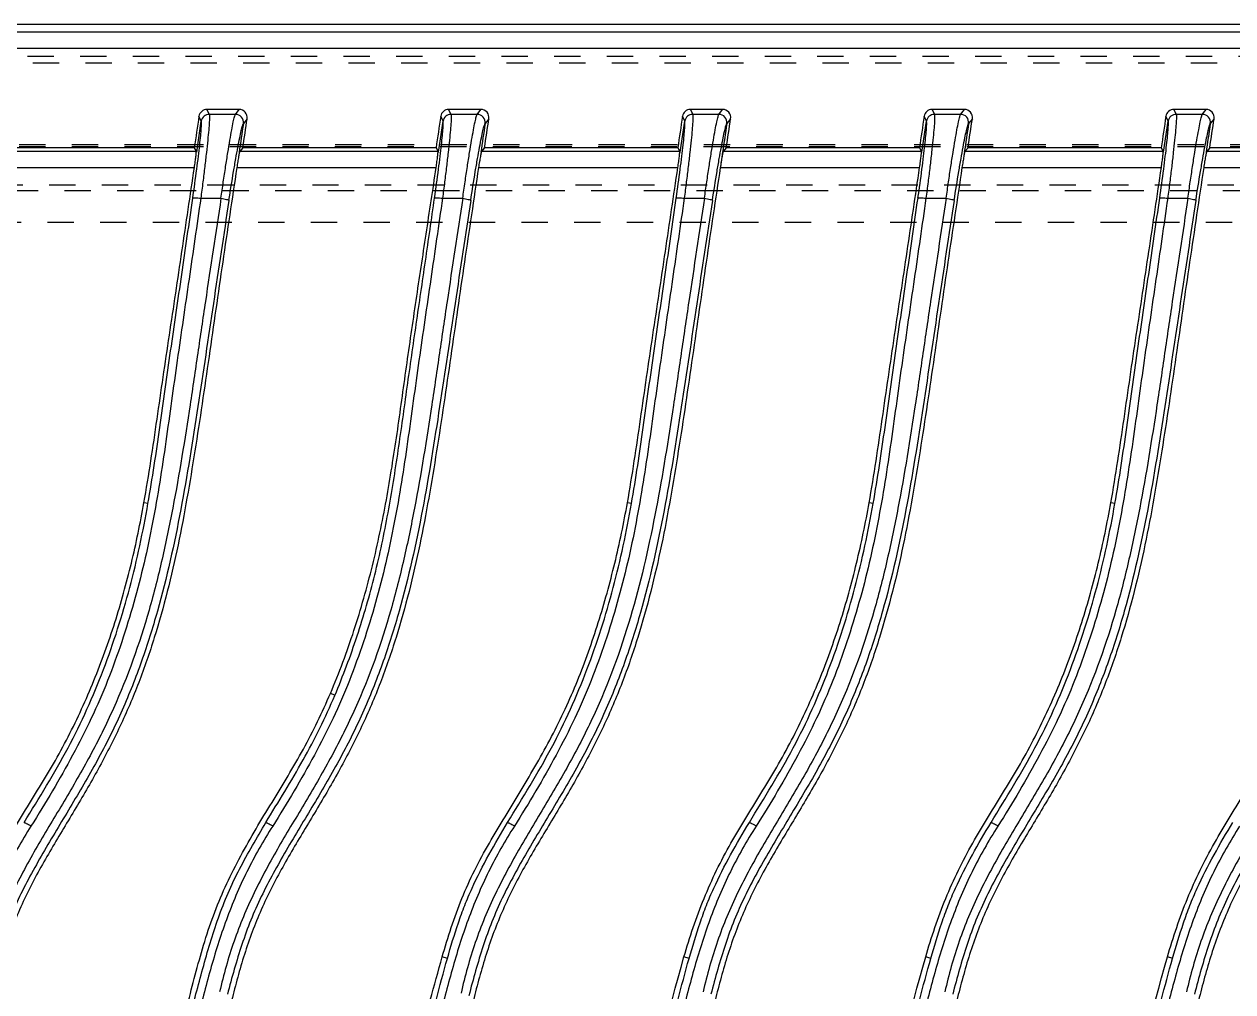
# Model space of a CAD drawing. Header units: millimetres. Extents: x 547 to 3706, y -10485 to 2068.
# Drawn here: x 1309.1 to 1384.1, y 1641.3 to 1701.3 of the extents above; entities that cross this region are included whole.
import ezdxf

# ---------------------------------------------------------------- set-up
doc = ezdxf.new("R2010")
doc.units = ezdxf.units.MM
doc.header["$LTSCALE"] = 16.335
doc.linetypes.add('HIDDEN', pattern=[0.2, 0.1, -0.1])
doc.layers.get('0').update_dxf_attribs({"linetype": 'CONTINUOUS'})
doc.layers.add('DEFAULT_2', color=8, linetype='HIDDEN')

msp = doc.modelspace()

# ---------------------------------------------------------------- linework, layer by layer
at = {"color": 7, "linetype": 'Continuous'}
for p, q in [((1221.848, 1701.337), (1444.607, 1701.337)), ((1418.4, 1700.846), (1242.45, 1700.846)), ((1242.425, 1699.848), (1418.425, 1699.848)), ((1320.478, 1696.042), (1320.623, 1695.739)), ((1322.481, 1696.042), (1320.478, 1696.042)), ((1322.245, 1695.739), (1322.481, 1696.042)), ((1335.478, 1696.042), (1335.623, 1695.739)), ((1337.481, 1696.042), (1335.478, 1696.042)), ((1337.245, 1695.739), (1337.481, 1696.042)), ((1350.478, 1696.042), (1350.623, 1695.739)), ((1352.481, 1696.042), (1350.478, 1696.042)), ((1352.245, 1695.739), (1352.481, 1696.042)), ((1365.478, 1696.042), (1365.623, 1695.739)), ((1367.481, 1696.042), (1365.478, 1696.042)), ((1367.245, 1695.739), (1367.481, 1696.042)), ((1380.478, 1696.042), (1380.623, 1695.739)), ((1382.481, 1696.042), (1380.478, 1696.042)), ((1382.245, 1695.739), (1382.481, 1696.042)), ((1319.844, 1693.384), (1320.129, 1695.312)), ((1320.129, 1695.312), (1319.984, 1695.616)), ((1322.245, 1695.739), (1320.623, 1695.739)), ((1322.975, 1695.469), (1322.739, 1695.166)), ((1334.844, 1693.384), (1335.129, 1695.312)), ((1335.129, 1695.312), (1334.984, 1695.616)), ((1337.245, 1695.739), (1335.623, 1695.739)), ((1337.975, 1695.469), (1337.739, 1695.166)), ((1349.844, 1693.384), (1350.129, 1695.312)), ((1350.129, 1695.312), (1349.984, 1695.616)), ((1352.245, 1695.739), (1350.623, 1695.739)), ((1352.975, 1695.469), (1352.739, 1695.166)), ((1364.844, 1693.384), (1365.129, 1695.312)), ((1365.129, 1695.312), (1364.984, 1695.616)), ((1367.245, 1695.739), (1365.623, 1695.739)), ((1367.975, 1695.469), (1367.739, 1695.166)), ((1379.844, 1693.384), (1380.129, 1695.312)), ((1380.129, 1695.312), (1379.984, 1695.616)), ((1382.245, 1695.739), (1380.623, 1695.739)), ((1382.975, 1695.469), (1382.739, 1695.166)), ((1319.695, 1693.668), (1307.707, 1693.668)), ((1319.695, 1693.668), (1319.844, 1693.384)), ((1322.707, 1693.668), (1322.474, 1693.385)), ((1334.695, 1693.668), (1322.707, 1693.668)), ((1334.695, 1693.668), (1334.844, 1693.384)), ((1337.707, 1693.668), (1337.474, 1693.385)), ((1349.695, 1693.668), (1337.707, 1693.668)), ((1349.695, 1693.668), (1349.844, 1693.384)), ((1352.707, 1693.668), (1352.514, 1693.434)), ((1364.695, 1693.668), (1352.707, 1693.668)), ((1364.695, 1693.668), (1364.844, 1693.384)), ((1367.707, 1693.668), (1367.474, 1693.385)), ((1379.695, 1693.668), (1367.707, 1693.668)), ((1379.695, 1693.668), (1379.844, 1693.384)), ((1382.707, 1693.668), (1382.474, 1693.385)), ((1394.695, 1693.668), (1382.707, 1693.668)), ((1319.817, 1693.434), (1307.514, 1693.434)), ((1334.817, 1693.434), (1322.514, 1693.434)), ((1349.817, 1693.434), (1337.514, 1693.434)), ((1352.474, 1693.385), (1352.337, 1692.474)), ((1364.817, 1693.434), (1352.514, 1693.434)), ((1379.817, 1693.434), (1367.514, 1693.434)), ((1394.817, 1693.434), (1382.514, 1693.434)), ((1307.332, 1692.436), (1319.702, 1692.436)), ((1322.332, 1692.436), (1334.702, 1692.436)), ((1337.332, 1692.436), (1349.702, 1692.436)), ((1352.332, 1692.436), (1364.702, 1692.436)), ((1367.332, 1692.436), (1379.702, 1692.436)), ((1382.332, 1692.436), (1394.702, 1692.436)), ((1320.097, 1690.533), (1321.351, 1690.533)), ((1335.097, 1690.533), (1336.351, 1690.533)), ((1350.097, 1690.533), (1351.351, 1690.533)), ((1365.097, 1690.533), (1366.351, 1690.533)), ((1380.097, 1690.533), (1381.351, 1690.533)), ((1316.824, 1671.582), (1316.571, 1671.629)), ((1346.824, 1671.582), (1346.571, 1671.629)), ((1361.824, 1671.582), (1361.571, 1671.629)), ((1376.824, 1671.582), (1376.571, 1671.629)), ((1328.412, 1659.677), (1328.14, 1659.795)), ((1335.406, 1643.348), (1335.081, 1643.444)), ((1350.406, 1643.348), (1350.081, 1643.444)), ((1365.406, 1643.348), (1365.081, 1643.444)), ((1380.406, 1643.348), (1380.081, 1643.444))]:
    msp.add_line(p, q, dxfattribs=at)
for centre, radius, start, end in [((1320.478, 1695.543), 0.499, 89.9939, 171.60618), ((1335.478, 1695.543), 0.499, 89.9939, 171.60618), ((1350.478, 1695.543), 0.499, 89.9939, 171.60618), ((1365.478, 1695.543), 0.499, 89.9939, 171.60618), ((1380.478, 1695.543), 0.499, 89.9939, 171.60618), ((1320.624, 1695.237), 0.501, 90.07026, 171.4021), ((1322.244, 1695.237), 0.501, 351.74445, 89.8616), ((1335.624, 1695.237), 0.501, 90.07026, 171.4021), ((1337.244, 1695.237), 0.501, 351.74445, 89.8616), ((1350.624, 1695.237), 0.501, 90.07025, 171.40209), ((1352.244, 1695.237), 0.501, 351.74449, 89.86161), ((1365.624, 1695.237), 0.501, 90.07026, 171.4021), ((1367.244, 1695.237), 0.501, 351.74445, 89.8616), ((1380.624, 1695.237), 0.501, 90.07026, 171.4021), ((1382.244, 1695.237), 0.501, 351.74445, 89.8616)]:
    msp.add_arc(centre, radius, start, end, dxfattribs=at)
for centre, major_axis, ratio, start_param, end_param in [((6505.795, 921.75), (4124.678, -3238.736), 0.999193, -2.623723, -2.623347), ((-316.329, 1938.228), (1641.435, 228.537), 0.999338, -0.286637, -0.285537), ((6520.795, 921.75), (4124.678, -3238.736), 0.999193, -2.623723, -2.623347), ((-301.329, 1938.228), (1641.435, 228.537), 0.999338, -0.286637, -0.285537), ((6535.795, 921.75), (4124.678, -3238.736), 0.999193, -2.623723, -2.623347), ((-286.329, 1938.228), (1641.435, 228.537), 0.999338, -0.286637, -0.285537), ((6550.795, 921.75), (4124.678, -3238.736), 0.999193, -2.623723, -2.623347), ((-271.329, 1938.228), (1641.435, 228.537), 0.999338, -0.286637, -0.285537), ((6565.795, 921.75), (4124.678, -3238.736), 0.999193, -2.623723, -2.623347), ((-256.329, 1938.228), (1641.435, 228.537), 0.999338, -0.286637, -0.285537)]:
    msp.add_ellipse(centre, major_axis=major_axis, ratio=ratio, start_param=start_param, end_param=end_param, dxfattribs=at)
for points, knots in [([(1322.975, 1695.469), (1322.995, 1695.606), (1322.911, 1695.913), (1322.62, 1696.042), (1322.481, 1696.042)], [0, 0, 0, 0, 0.500032, 1, 1, 1, 1]), ([(1337.975, 1695.469), (1337.995, 1695.606), (1337.911, 1695.913), (1337.62, 1696.042), (1337.481, 1696.042)], [0, 0, 0, 0, 0.500032, 1, 1, 1, 1]), ([(1352.975, 1695.469), (1352.995, 1695.606), (1352.911, 1695.913), (1352.62, 1696.042), (1352.481, 1696.042)], [0, 0, 0, 0, 0.500032, 1, 1, 1, 1]), ([(1367.975, 1695.469), (1367.995, 1695.606), (1367.911, 1695.913), (1367.62, 1696.042), (1367.481, 1696.042)], [0, 0, 0, 0, 0.500032, 1, 1, 1, 1]), ([(1382.975, 1695.469), (1382.995, 1695.606), (1382.911, 1695.913), (1382.62, 1696.042), (1382.481, 1696.042)], [0, 0, 0, 0, 0.500032, 1, 1, 1, 1]), ([(1319.602, 1690.541), (1319.688, 1691.138), (1319.807, 1692.002), (1319.947, 1693.101), (1320.028, 1693.798), (1320.089, 1694.377), (1320.124, 1694.778), (1320.139, 1695.027), (1320.143, 1695.157), (1320.14, 1695.247), (1320.136, 1695.295), (1320.129, 1695.312)], [0, 0, 0, 0, 0.376564, 0.544587, 0.692061, 0.814548, 0.908227, 0.943336, 0.970275, 0.989099, 1, 1, 1, 1]), ([(1320.623, 1695.739), (1320.63, 1695.723), (1320.634, 1695.671), (1320.637, 1695.575), (1320.633, 1695.434), (1320.619, 1695.164), (1320.584, 1694.727), (1320.524, 1694.095), (1320.442, 1693.334), (1320.341, 1692.468), (1320.225, 1691.523), (1320.141, 1690.869), (1320.097, 1690.533)], [0, 0, 0, 0, 0.010152, 0.028743, 0.055653, 0.090648, 0.183937, 0.306539, 0.454492, 0.622305, 0.805589, 1, 1, 1, 1]), ([(1321.351, 1690.533), (1321.398, 1690.869), (1321.492, 1691.523), (1321.634, 1692.468), (1321.771, 1693.334), (1321.896, 1694.095), (1322.008, 1694.728), (1322.093, 1695.165), (1322.152, 1695.435), (1322.187, 1695.576), (1322.216, 1695.672), (1322.234, 1695.723), (1322.245, 1695.739)], [0, 0, 0, 0, 0.192925, 0.375038, 0.542125, 0.689981, 0.812963, 0.906913, 0.942378, 0.969842, 0.989091, 1, 1, 1, 1]), ([(1321.845, 1690.393), (1321.937, 1690.993), (1322.076, 1691.859), (1322.264, 1692.959), (1322.39, 1693.655), (1322.502, 1694.234), (1322.586, 1694.635), (1322.646, 1694.883), (1322.68, 1695.014), (1322.71, 1695.103), (1322.728, 1695.151), (1322.739, 1695.166)], [0, 0, 0, 0, 0.374343, 0.541575, 0.688687, 0.811277, 0.90561, 0.94135, 0.969098, 0.988672, 1, 1, 1, 1]), ([(1334.602, 1690.541), (1334.688, 1691.138), (1334.807, 1692.002), (1334.947, 1693.102), (1335.028, 1693.798), (1335.089, 1694.377), (1335.124, 1694.778), (1335.139, 1695.027), (1335.143, 1695.157), (1335.14, 1695.247), (1335.135, 1695.295), (1335.129, 1695.312)], [0, 0, 0, 0, 0.376567, 0.54459, 0.692063, 0.814549, 0.908228, 0.943336, 0.970274, 0.989099, 1, 1, 1, 1]), ([(1335.623, 1695.739), (1335.63, 1695.723), (1335.634, 1695.671), (1335.637, 1695.575), (1335.633, 1695.434), (1335.619, 1695.164), (1335.584, 1694.727), (1335.524, 1694.095), (1335.442, 1693.334), (1335.341, 1692.468), (1335.225, 1691.523), (1335.141, 1690.869), (1335.097, 1690.533)], [0, 0, 0, 0, 0.010152, 0.028743, 0.055653, 0.090648, 0.183937, 0.306539, 0.454492, 0.622305, 0.805589, 1, 1, 1, 1]), ([(1336.351, 1690.533), (1336.398, 1690.869), (1336.492, 1691.523), (1336.634, 1692.468), (1336.771, 1693.334), (1336.896, 1694.095), (1337.008, 1694.728), (1337.093, 1695.165), (1337.152, 1695.435), (1337.187, 1695.576), (1337.216, 1695.672), (1337.234, 1695.723), (1337.245, 1695.739)], [0, 0, 0, 0, 0.192925, 0.375038, 0.542125, 0.689981, 0.812963, 0.906913, 0.942378, 0.969842, 0.989091, 1, 1, 1, 1]), ([(1336.845, 1690.393), (1336.937, 1690.993), (1337.076, 1691.859), (1337.264, 1692.959), (1337.39, 1693.655), (1337.502, 1694.234), (1337.586, 1694.635), (1337.646, 1694.883), (1337.68, 1695.014), (1337.71, 1695.103), (1337.728, 1695.151), (1337.739, 1695.166)], [0, 0, 0, 0, 0.374343, 0.541575, 0.688687, 0.811277, 0.90561, 0.94135, 0.969098, 0.988672, 1, 1, 1, 1]), ([(1349.602, 1690.541), (1349.688, 1691.138), (1349.807, 1692.002), (1349.947, 1693.101), (1350.028, 1693.798), (1350.089, 1694.377), (1350.124, 1694.778), (1350.139, 1695.027), (1350.143, 1695.157), (1350.14, 1695.247), (1350.136, 1695.295), (1350.129, 1695.312)], [0, 0, 0, 0, 0.376559, 0.54458, 0.692053, 0.81454, 0.908221, 0.94333, 0.970271, 0.989098, 1, 1, 1, 1]), ([(1350.623, 1695.739), (1350.63, 1695.723), (1350.634, 1695.671), (1350.637, 1695.575), (1350.633, 1695.434), (1350.619, 1695.164), (1350.584, 1694.727), (1350.524, 1694.095), (1350.442, 1693.334), (1350.341, 1692.468), (1350.225, 1691.523), (1350.141, 1690.869), (1350.097, 1690.533)], [0, 0, 0, 0, 0.010152, 0.028743, 0.055653, 0.090647, 0.183937, 0.306539, 0.454492, 0.622305, 0.805589, 1, 1, 1, 1]), ([(1351.351, 1690.533), (1351.398, 1690.869), (1351.492, 1691.523), (1351.634, 1692.468), (1351.771, 1693.334), (1351.896, 1694.095), (1352.008, 1694.728), (1352.093, 1695.165), (1352.152, 1695.435), (1352.187, 1695.576), (1352.216, 1695.672), (1352.234, 1695.723), (1352.245, 1695.739)], [0, 0, 0, 0, 0.192925, 0.375038, 0.542125, 0.689981, 0.812963, 0.906913, 0.942378, 0.969842, 0.989091, 1, 1, 1, 1]), ([(1351.845, 1690.393), (1351.937, 1690.993), (1352.076, 1691.859), (1352.264, 1692.959), (1352.39, 1693.655), (1352.502, 1694.234), (1352.586, 1694.635), (1352.646, 1694.883), (1352.68, 1695.014), (1352.71, 1695.103), (1352.728, 1695.151), (1352.739, 1695.166)], [0, 0, 0, 0, 0.374341, 0.541572, 0.688683, 0.811273, 0.905607, 0.941347, 0.969096, 0.988671, 1, 1, 1, 1]), ([(1364.602, 1690.541), (1364.688, 1691.138), (1364.807, 1692.002), (1364.947, 1693.101), (1365.028, 1693.798), (1365.089, 1694.377), (1365.124, 1694.778), (1365.139, 1695.027), (1365.143, 1695.157), (1365.14, 1695.247), (1365.136, 1695.295), (1365.129, 1695.312)], [0, 0, 0, 0, 0.376564, 0.544587, 0.692061, 0.814548, 0.908227, 0.943336, 0.970275, 0.989099, 1, 1, 1, 1]), ([(1365.623, 1695.739), (1365.63, 1695.723), (1365.634, 1695.671), (1365.637, 1695.575), (1365.633, 1695.434), (1365.619, 1695.164), (1365.584, 1694.727), (1365.524, 1694.095), (1365.442, 1693.334), (1365.341, 1692.468), (1365.225, 1691.523), (1365.141, 1690.869), (1365.097, 1690.533)], [0, 0, 0, 0, 0.010152, 0.028743, 0.055653, 0.090648, 0.183937, 0.306539, 0.454492, 0.622305, 0.805589, 1, 1, 1, 1]), ([(1366.351, 1690.533), (1366.398, 1690.869), (1366.492, 1691.523), (1366.634, 1692.468), (1366.771, 1693.334), (1366.896, 1694.095), (1367.008, 1694.728), (1367.093, 1695.165), (1367.152, 1695.435), (1367.187, 1695.576), (1367.216, 1695.672), (1367.234, 1695.723), (1367.245, 1695.739)], [0, 0, 0, 0, 0.192925, 0.375038, 0.542125, 0.689981, 0.812963, 0.906913, 0.942378, 0.969842, 0.989091, 1, 1, 1, 1]), ([(1366.845, 1690.393), (1366.937, 1690.993), (1367.076, 1691.859), (1367.264, 1692.959), (1367.39, 1693.655), (1367.502, 1694.234), (1367.586, 1694.635), (1367.646, 1694.883), (1367.68, 1695.014), (1367.71, 1695.103), (1367.728, 1695.151), (1367.739, 1695.166)], [0, 0, 0, 0, 0.374343, 0.541575, 0.688687, 0.811277, 0.90561, 0.94135, 0.969098, 0.988672, 1, 1, 1, 1]), ([(1379.602, 1690.541), (1379.688, 1691.138), (1379.807, 1692.002), (1379.947, 1693.101), (1380.028, 1693.798), (1380.089, 1694.377), (1380.124, 1694.778), (1380.139, 1695.027), (1380.143, 1695.157), (1380.14, 1695.247), (1380.136, 1695.295), (1380.129, 1695.312)], [0, 0, 0, 0, 0.376564, 0.544587, 0.692061, 0.814548, 0.908227, 0.943336, 0.970275, 0.989099, 1, 1, 1, 1]), ([(1380.623, 1695.739), (1380.63, 1695.723), (1380.634, 1695.671), (1380.637, 1695.575), (1380.633, 1695.434), (1380.619, 1695.164), (1380.584, 1694.727), (1380.524, 1694.095), (1380.442, 1693.334), (1380.341, 1692.468), (1380.225, 1691.523), (1380.141, 1690.869), (1380.097, 1690.533)], [0, 0, 0, 0, 0.010152, 0.028743, 0.055653, 0.090648, 0.183937, 0.306539, 0.454492, 0.622305, 0.805589, 1, 1, 1, 1]), ([(1381.351, 1690.533), (1381.398, 1690.869), (1381.492, 1691.523), (1381.634, 1692.468), (1381.771, 1693.334), (1381.896, 1694.095), (1382.008, 1694.728), (1382.093, 1695.165), (1382.152, 1695.435), (1382.187, 1695.576), (1382.216, 1695.672), (1382.234, 1695.723), (1382.245, 1695.739)], [0, 0, 0, 0, 0.192925, 0.375038, 0.542125, 0.689981, 0.812963, 0.906913, 0.942378, 0.969842, 0.989091, 1, 1, 1, 1]), ([(1381.845, 1690.393), (1381.937, 1690.993), (1382.076, 1691.859), (1382.264, 1692.959), (1382.39, 1693.655), (1382.502, 1694.234), (1382.586, 1694.635), (1382.646, 1694.883), (1382.68, 1695.014), (1382.71, 1695.103), (1382.728, 1695.151), (1382.739, 1695.166)], [0, 0, 0, 0, 0.374343, 0.541575, 0.688687, 0.811277, 0.90561, 0.94135, 0.969098, 0.988672, 1, 1, 1, 1]), ([(1319.702, 1692.436), (1319.721, 1692.558), (1319.746, 1692.737), (1319.776, 1692.966), (1319.794, 1693.114), (1319.807, 1693.237), (1319.817, 1693.333), (1319.818, 1693.393), (1319.821, 1693.426), (1319.817, 1693.434)], [0, 0, 0, 0, 0.369648, 0.538944, 0.688584, 0.813541, 0.909073, 0.971911, 1, 1, 1, 1]), ([(1322.515, 1693.434), (1322.508, 1693.426), (1322.501, 1693.394), (1322.484, 1693.333), (1322.466, 1693.237), (1322.432, 1693.058), (1322.386, 1692.788), (1322.35, 1692.559), (1322.332, 1692.436)], [0, 0, 0, 0, 0.029771, 0.093925, 0.190168, 0.315155, 0.632666, 1, 1, 1, 1]), ([(1334.702, 1692.436), (1334.721, 1692.558), (1334.746, 1692.737), (1334.776, 1692.966), (1334.794, 1693.114), (1334.807, 1693.237), (1334.817, 1693.333), (1334.818, 1693.393), (1334.821, 1693.426), (1334.817, 1693.434)], [0, 0, 0, 0, 0.369648, 0.538944, 0.688584, 0.813541, 0.909073, 0.971911, 1, 1, 1, 1]), ([(1337.515, 1693.434), (1337.508, 1693.426), (1337.501, 1693.394), (1337.484, 1693.333), (1337.466, 1693.237), (1337.432, 1693.058), (1337.386, 1692.788), (1337.35, 1692.559), (1337.332, 1692.436)], [0, 0, 0, 0, 0.029771, 0.093925, 0.190168, 0.315155, 0.632666, 1, 1, 1, 1]), ([(1349.702, 1692.436), (1349.721, 1692.558), (1349.746, 1692.737), (1349.776, 1692.966), (1349.794, 1693.114), (1349.807, 1693.237), (1349.817, 1693.333), (1349.818, 1693.393), (1349.821, 1693.426), (1349.817, 1693.434)], [0, 0, 0, 0, 0.369648, 0.538944, 0.688584, 0.813541, 0.909073, 0.971911, 1, 1, 1, 1]), ([(1352.514, 1693.434), (1352.508, 1693.426), (1352.501, 1693.394), (1352.484, 1693.333), (1352.466, 1693.238), (1352.431, 1693.059), (1352.386, 1692.788), (1352.35, 1692.559), (1352.331, 1692.436)], [0, 0, 0, 0, 0.02975, 0.093838, 0.189958, 0.314763, 0.632424, 1, 1, 1, 1]), ([(1364.702, 1692.436), (1364.721, 1692.558), (1364.746, 1692.737), (1364.776, 1692.966), (1364.794, 1693.114), (1364.807, 1693.237), (1364.817, 1693.333), (1364.818, 1693.393), (1364.821, 1693.426), (1364.817, 1693.434)], [0, 0, 0, 0, 0.369648, 0.538944, 0.688584, 0.813541, 0.909073, 0.971911, 1, 1, 1, 1]), ([(1367.515, 1693.434), (1367.508, 1693.426), (1367.501, 1693.394), (1367.484, 1693.333), (1367.466, 1693.237), (1367.432, 1693.058), (1367.386, 1692.788), (1367.35, 1692.559), (1367.332, 1692.436)], [0, 0, 0, 0, 0.029771, 0.093925, 0.190168, 0.315155, 0.632666, 1, 1, 1, 1]), ([(1379.702, 1692.436), (1379.721, 1692.558), (1379.746, 1692.737), (1379.776, 1692.966), (1379.794, 1693.114), (1379.807, 1693.237), (1379.817, 1693.333), (1379.818, 1693.393), (1379.821, 1693.426), (1379.817, 1693.434)], [0, 0, 0, 0, 0.369648, 0.538944, 0.688584, 0.813541, 0.909073, 0.971911, 1, 1, 1, 1]), ([(1382.515, 1693.434), (1382.508, 1693.426), (1382.501, 1693.394), (1382.484, 1693.333), (1382.466, 1693.237), (1382.432, 1693.058), (1382.386, 1692.788), (1382.35, 1692.559), (1382.332, 1692.436)], [0, 0, 0, 0, 0.029771, 0.093925, 0.190168, 0.315155, 0.632666, 1, 1, 1, 1]), ([(1322.332, 1692.436), (1322.039, 1690.481), (1321.451, 1686.574), (1320.611, 1680.706), (1319.897, 1675.817), (1319.251, 1671.918), (1318.52, 1668.035), (1317.561, 1664.194), (1316.277, 1660.454), (1315.11, 1657.725), (1313.752, 1655.089), (1312.259, 1652.526), (1310.714, 1649.997), (1309.512, 1647.835), (1308.694, 1646.035), (1308.15, 1644.654), (1307.684, 1643.246), (1307.284, 1641.818), (1306.92, 1640.382), (1306.437, 1638.465), (1305.825, 1636.072), (1305.143, 1633.188), (1304.528, 1630.288), (1303.982, 1627.374), (1303.325, 1623.477), (1302.641, 1618.584), (1301.863, 1610.718), (1301.629, 1604.788), (1301.629, 1600.837)], [0, 0, 0, 0, 0.062498, 0.124996, 0.187494, 0.218743, 0.249995, 0.31248, 0.343738, 0.374989, 0.406246, 0.437493, 0.468754, 0.500001, 0.515642, 0.531281, 0.546906, 0.56253, 0.578163, 0.593794, 0.625041, 0.656289, 0.68754, 0.718789, 0.750039, 0.812535, 0.875032, 1, 1, 1, 1]), ([(1316.571, 1671.629), (1316.878, 1673.355), (1317.262, 1675.958), (1317.762, 1679.429), (1318.279, 1682.897), (1318.932, 1687.232), (1319.445, 1690.701), (1319.702, 1692.436)], [0, 0, 0, 0, 0.249993, 0.375007, 0.500007, 0.75, 1, 1, 1, 1]), ([(1337.332, 1692.436), (1337.039, 1690.481), (1336.451, 1686.574), (1335.611, 1680.706), (1334.897, 1675.817), (1334.251, 1671.918), (1333.52, 1668.035), (1332.561, 1664.194), (1331.277, 1660.454), (1330.11, 1657.725), (1328.752, 1655.089), (1327.259, 1652.526), (1325.714, 1649.997), (1324.512, 1647.835), (1323.694, 1646.035), (1323.15, 1644.654), (1322.684, 1643.246), (1322.284, 1641.818), (1321.92, 1640.382), (1321.437, 1638.465), (1320.825, 1636.072), (1320.143, 1633.188), (1319.528, 1630.288), (1318.982, 1627.374), (1318.325, 1623.477), (1317.641, 1618.584), (1316.863, 1610.718), (1316.629, 1604.788), (1316.629, 1600.837)], [0, 0, 0, 0, 0.062498, 0.124996, 0.187494, 0.218743, 0.249995, 0.31248, 0.343738, 0.374989, 0.406246, 0.437493, 0.468754, 0.500001, 0.515642, 0.531281, 0.546906, 0.56253, 0.578163, 0.593794, 0.625041, 0.656289, 0.68754, 0.718789, 0.750039, 0.812535, 0.875032, 1, 1, 1, 1]), ([(1328.14, 1659.795), (1328.685, 1661.074), (1329.658, 1663.688), (1330.795, 1667.71), (1331.645, 1671.801), (1332.292, 1675.924), (1332.855, 1680.058), (1333.456, 1684.186), (1334.082, 1688.311), (1334.498, 1691.06), (1334.702, 1692.436)], [0, 0, 0, 0, 0.125007, 0.250188, 0.375246, 0.500191, 0.625165, 0.750121, 0.875061, 1, 1, 1, 1]), ([(1352.332, 1692.436), (1352.039, 1690.481), (1351.451, 1686.574), (1350.611, 1680.706), (1349.897, 1675.817), (1349.251, 1671.918), (1348.52, 1668.035), (1347.561, 1664.194), (1346.277, 1660.454), (1345.11, 1657.725), (1343.752, 1655.089), (1342.259, 1652.526), (1340.714, 1649.997), (1339.512, 1647.835), (1338.694, 1646.035), (1338.15, 1644.654), (1337.684, 1643.246), (1337.284, 1641.818), (1336.92, 1640.382), (1336.437, 1638.465), (1335.825, 1636.072), (1335.143, 1633.188), (1334.528, 1630.288), (1333.982, 1627.374), (1333.325, 1623.477), (1332.641, 1618.584), (1331.863, 1610.718), (1331.629, 1604.788), (1331.629, 1600.837)], [0, 0, 0, 0, 0.062498, 0.124996, 0.187494, 0.218743, 0.249995, 0.31248, 0.343738, 0.374989, 0.406246, 0.437493, 0.468754, 0.500001, 0.515642, 0.531281, 0.546906, 0.56253, 0.578163, 0.593794, 0.625041, 0.656289, 0.68754, 0.718789, 0.750039, 0.812535, 0.875032, 1, 1, 1, 1]), ([(1346.571, 1671.629), (1346.878, 1673.355), (1347.263, 1675.958), (1347.762, 1679.429), (1348.279, 1682.897), (1348.932, 1687.232), (1349.445, 1690.701), (1349.702, 1692.436)], [0, 0, 0, 0, 0.249993, 0.375006, 0.500007, 0.75, 1, 1, 1, 1]), ([(1367.332, 1692.436), (1367.039, 1690.481), (1366.451, 1686.574), (1365.611, 1680.706), (1364.897, 1675.817), (1364.251, 1671.918), (1363.52, 1668.035), (1362.561, 1664.194), (1361.277, 1660.454), (1360.11, 1657.725), (1358.752, 1655.089), (1357.259, 1652.526), (1355.714, 1649.997), (1354.512, 1647.835), (1353.694, 1646.035), (1353.15, 1644.654), (1352.684, 1643.246), (1352.284, 1641.818), (1351.92, 1640.382), (1351.437, 1638.465), (1350.825, 1636.072), (1350.143, 1633.188), (1349.528, 1630.288), (1348.982, 1627.374), (1348.325, 1623.477), (1347.641, 1618.584), (1346.863, 1610.718), (1346.629, 1604.788), (1346.629, 1600.837)], [0, 0, 0, 0, 0.062498, 0.124996, 0.187494, 0.218743, 0.249995, 0.31248, 0.343738, 0.374989, 0.406246, 0.437493, 0.468754, 0.500001, 0.515642, 0.531281, 0.546906, 0.56253, 0.578163, 0.593794, 0.625041, 0.656289, 0.68754, 0.718789, 0.750039, 0.812535, 0.875032, 1, 1, 1, 1]), ([(1361.571, 1671.629), (1361.878, 1673.355), (1362.262, 1675.958), (1362.762, 1679.429), (1363.279, 1682.897), (1363.932, 1687.232), (1364.445, 1690.701), (1364.702, 1692.436)], [0, 0, 0, 0, 0.249993, 0.375007, 0.500007, 0.75, 1, 1, 1, 1]), ([(1382.332, 1692.436), (1382.039, 1690.481), (1381.451, 1686.574), (1380.611, 1680.706), (1379.897, 1675.817), (1379.251, 1671.918), (1378.52, 1668.035), (1377.561, 1664.194), (1376.277, 1660.454), (1375.11, 1657.725), (1373.752, 1655.089), (1372.259, 1652.526), (1370.714, 1649.997), (1369.512, 1647.835), (1368.694, 1646.035), (1368.15, 1644.654), (1367.684, 1643.246), (1367.284, 1641.818), (1366.92, 1640.382), (1366.437, 1638.465), (1365.825, 1636.072), (1365.143, 1633.188), (1364.528, 1630.288), (1363.982, 1627.374), (1363.325, 1623.477), (1362.641, 1618.584), (1361.863, 1610.718), (1361.629, 1604.788), (1361.629, 1600.837)], [0, 0, 0, 0, 0.062498, 0.124996, 0.187494, 0.218743, 0.249995, 0.31248, 0.343738, 0.374989, 0.406246, 0.437493, 0.468754, 0.500001, 0.515642, 0.531281, 0.546906, 0.56253, 0.578163, 0.593794, 0.625041, 0.656289, 0.68754, 0.718789, 0.750039, 0.812535, 0.875032, 1, 1, 1, 1]), ([(1376.571, 1671.629), (1376.878, 1673.355), (1377.262, 1675.958), (1377.762, 1679.429), (1378.279, 1682.897), (1378.932, 1687.232), (1379.445, 1690.701), (1379.702, 1692.436)], [0, 0, 0, 0, 0.249993, 0.375007, 0.500007, 0.75, 1, 1, 1, 1]), ([(1397.332, 1692.436), (1397.039, 1690.481), (1396.451, 1686.574), (1395.611, 1680.706), (1394.897, 1675.817), (1394.251, 1671.918), (1393.52, 1668.035), (1392.561, 1664.194), (1391.277, 1660.454), (1390.11, 1657.725), (1388.752, 1655.089), (1387.259, 1652.526), (1385.714, 1649.997), (1384.512, 1647.835), (1383.694, 1646.035), (1383.15, 1644.654), (1382.684, 1643.246), (1382.284, 1641.818), (1381.92, 1640.382), (1381.437, 1638.465), (1380.825, 1636.072), (1380.143, 1633.188), (1379.528, 1630.288), (1378.982, 1627.374), (1378.325, 1623.477), (1377.641, 1618.584), (1376.863, 1610.718), (1376.629, 1604.788), (1376.629, 1600.837)], [0, 0, 0, 0, 0.062498, 0.124996, 0.187494, 0.218743, 0.249995, 0.31248, 0.343738, 0.374989, 0.406246, 0.437493, 0.468754, 0.500001, 0.515642, 0.531281, 0.546906, 0.56253, 0.578163, 0.593794, 0.625041, 0.656289, 0.68754, 0.718789, 0.750039, 0.812535, 0.875032, 1, 1, 1, 1]), ([(1321.351, 1690.533), (1321.028, 1688.397), (1320.537, 1685.193), (1319.908, 1680.916), (1319.28, 1676.634), (1318.594, 1672.357), (1317.717, 1668.113), (1316.655, 1663.908), (1315.197, 1659.802), (1313.256, 1655.915), (1311.623, 1653.093), (1309.926, 1650.311), (1308.624, 1647.923), (1307.725, 1645.941), (1306.951, 1643.908), (1306.508, 1642.334), (1306.268, 1641.273)], [0, 0, 0, 0, 0.124547, 0.186873, 0.249232, 0.374053, 0.436524, 0.499032, 0.624079, 0.686681, 0.749309, 0.811942, 0.874624, 0.905956, 0.937305, 1, 1, 1, 1]), ([(1320.097, 1690.533), (1319.856, 1688.856), (1319.37, 1685.501), (1318.751, 1681.308), (1318.281, 1677.948), (1317.817, 1674.584), (1317.296, 1671.225), (1316.595, 1667.899), (1315.96, 1665.427), (1315.206, 1662.988), (1314.342, 1660.584), (1313.331, 1658.236), (1312.159, 1655.964), (1310.904, 1653.737), (1310.018, 1652.281), (1309.559, 1651.563)], [0, 0, 0, 0, 0.12462, 0.249353, 0.311759, 0.374191, 0.499128, 0.561647, 0.624186, 0.68676, 0.749379, 0.811989, 0.874638, 0.937324, 1, 1, 1, 1]), ([(1316.821, 1671.583), (1317.098, 1673.153), (1317.45, 1675.521), (1317.887, 1678.683), (1318.339, 1681.848), (1318.919, 1685.799), (1319.375, 1688.961), (1319.603, 1690.541)], [0, 0, 0, 0, 0.249623, 0.374726, 0.499874, 0.75007, 1, 1, 1, 1]), ([(1319.602, 1690.541), (1319.605, 1690.546), (1319.62, 1690.554), (1319.67, 1690.563), (1319.774, 1690.564), (1319.925, 1690.554), (1320.038, 1690.541), (1320.097, 1690.533)], [0, 0, 0, 0, 0.031669, 0.092664, 0.316232, 0.644184, 1, 1, 1, 1]), ([(1336.351, 1690.533), (1336.028, 1688.397), (1335.537, 1685.193), (1334.908, 1680.916), (1334.28, 1676.634), (1333.594, 1672.357), (1332.717, 1668.113), (1331.655, 1663.908), (1330.197, 1659.802), (1328.256, 1655.915), (1326.623, 1653.093), (1324.926, 1650.311), (1323.624, 1647.923), (1322.725, 1645.941), (1321.951, 1643.908), (1321.508, 1642.334), (1321.268, 1641.273)], [0, 0, 0, 0, 0.124547, 0.186873, 0.249232, 0.374053, 0.436524, 0.499032, 0.624079, 0.686681, 0.749309, 0.811942, 0.874624, 0.905956, 0.937305, 1, 1, 1, 1]), ([(1321.351, 1690.533), (1321.411, 1690.524), (1321.528, 1690.503), (1321.68, 1690.468), (1321.784, 1690.436), (1321.831, 1690.411), (1321.844, 1690.399), (1321.845, 1690.393)], [0, 0, 0, 0, 0.352727, 0.682088, 0.907501, 0.96861, 1, 1, 1, 1]), ([(1335.097, 1690.533), (1334.856, 1688.856), (1334.37, 1685.501), (1333.751, 1681.308), (1333.281, 1677.948), (1332.817, 1674.584), (1332.296, 1671.225), (1331.595, 1667.899), (1330.96, 1665.427), (1330.206, 1662.988), (1329.342, 1660.584), (1328.331, 1658.236), (1327.159, 1655.964), (1325.904, 1653.737), (1325.018, 1652.281), (1324.559, 1651.563)], [0, 0, 0, 0, 0.12462, 0.249353, 0.311759, 0.374191, 0.499128, 0.561647, 0.624186, 0.68676, 0.749379, 0.811989, 0.874638, 0.937324, 1, 1, 1, 1]), ([(1328.415, 1659.675), (1328.928, 1660.884), (1329.847, 1663.35), (1330.94, 1667.138), (1331.749, 1670.997), (1332.365, 1674.893), (1332.902, 1678.806), (1333.467, 1682.719), (1334.039, 1686.631), (1334.415, 1689.238), (1334.603, 1690.541)], [0, 0, 0, 0, 0.124786, 0.249688, 0.374339, 0.499194, 0.624401, 0.74969, 0.874899, 1, 1, 1, 1]), ([(1334.602, 1690.541), (1334.605, 1690.546), (1334.62, 1690.554), (1334.67, 1690.563), (1334.774, 1690.564), (1334.925, 1690.554), (1335.038, 1690.541), (1335.097, 1690.533)], [0, 0, 0, 0, 0.031669, 0.092664, 0.316232, 0.644184, 1, 1, 1, 1]), ([(1351.351, 1690.533), (1351.028, 1688.393), (1350.536, 1685.184), (1349.905, 1680.899), (1349.276, 1676.61), (1348.416, 1671.255), (1347.004, 1664.89), (1345.175, 1659.752), (1343.226, 1655.86), (1341.589, 1653.036), (1339.889, 1650.248), (1338.59, 1647.853), (1337.694, 1645.866), (1336.924, 1643.827), (1336.483, 1642.249), (1336.245, 1641.186)], [0, 0, 0, 0, 0.12455, 0.186878, 0.249239, 0.374064, 0.499016, 0.624068, 0.686671, 0.749303, 0.811937, 0.87462, 0.905954, 0.937304, 1, 1, 1, 1]), ([(1336.351, 1690.533), (1336.411, 1690.524), (1336.528, 1690.503), (1336.68, 1690.468), (1336.784, 1690.436), (1336.831, 1690.411), (1336.844, 1690.399), (1336.845, 1690.393)], [0, 0, 0, 0, 0.352727, 0.682088, 0.907501, 0.96861, 1, 1, 1, 1]), ([(1350.097, 1690.533), (1349.856, 1688.856), (1349.37, 1685.501), (1348.751, 1681.308), (1348.281, 1677.948), (1347.817, 1674.584), (1347.296, 1671.225), (1346.595, 1667.899), (1345.96, 1665.427), (1345.206, 1662.988), (1344.342, 1660.584), (1343.331, 1658.236), (1342.159, 1655.964), (1340.904, 1653.737), (1340.018, 1652.281), (1339.559, 1651.563)], [0, 0, 0, 0, 0.12462, 0.249353, 0.311759, 0.374191, 0.499128, 0.561647, 0.624186, 0.68676, 0.749379, 0.811989, 0.874638, 0.937324, 1, 1, 1, 1]), ([(1346.821, 1671.583), (1347.098, 1673.153), (1347.45, 1675.521), (1347.887, 1678.683), (1348.339, 1681.848), (1348.919, 1685.799), (1349.375, 1688.961), (1349.603, 1690.541)], [0, 0, 0, 0, 0.249623, 0.374726, 0.499874, 0.75007, 1, 1, 1, 1]), ([(1349.602, 1690.541), (1349.605, 1690.546), (1349.62, 1690.554), (1349.67, 1690.563), (1349.774, 1690.564), (1349.925, 1690.554), (1350.038, 1690.541), (1350.097, 1690.533)], [0, 0, 0, 0, 0.031669, 0.092664, 0.316232, 0.644184, 1, 1, 1, 1]), ([(1366.351, 1690.533), (1366.028, 1688.397), (1365.537, 1685.193), (1364.908, 1680.916), (1364.28, 1676.634), (1363.594, 1672.357), (1362.717, 1668.113), (1361.655, 1663.908), (1360.197, 1659.802), (1358.256, 1655.915), (1356.623, 1653.093), (1354.926, 1650.311), (1353.624, 1647.923), (1352.725, 1645.941), (1351.951, 1643.908), (1351.508, 1642.334), (1351.268, 1641.273)], [0, 0, 0, 0, 0.124547, 0.186873, 0.249232, 0.374053, 0.436524, 0.499032, 0.624079, 0.686681, 0.749309, 0.811942, 0.874624, 0.905956, 0.937305, 1, 1, 1, 1]), ([(1351.351, 1690.533), (1351.411, 1690.524), (1351.528, 1690.503), (1351.68, 1690.468), (1351.784, 1690.436), (1351.831, 1690.411), (1351.844, 1690.399), (1351.845, 1690.393)], [0, 0, 0, 0, 0.352727, 0.682088, 0.907501, 0.96861, 1, 1, 1, 1]), ([(1365.097, 1690.533), (1364.856, 1688.856), (1364.37, 1685.501), (1363.751, 1681.308), (1363.281, 1677.948), (1362.817, 1674.584), (1362.296, 1671.225), (1361.595, 1667.899), (1360.96, 1665.427), (1360.206, 1662.988), (1359.342, 1660.584), (1358.331, 1658.236), (1357.159, 1655.964), (1355.904, 1653.737), (1355.018, 1652.281), (1354.559, 1651.563)], [0, 0, 0, 0, 0.12462, 0.249353, 0.311759, 0.374191, 0.499128, 0.561647, 0.624186, 0.68676, 0.749379, 0.811989, 0.874638, 0.937324, 1, 1, 1, 1]), ([(1361.821, 1671.583), (1362.098, 1673.153), (1362.45, 1675.521), (1362.887, 1678.683), (1363.339, 1681.848), (1363.919, 1685.799), (1364.375, 1688.961), (1364.603, 1690.541)], [0, 0, 0, 0, 0.249623, 0.374726, 0.499874, 0.75007, 1, 1, 1, 1]), ([(1364.602, 1690.541), (1364.605, 1690.546), (1364.62, 1690.554), (1364.67, 1690.563), (1364.774, 1690.564), (1364.925, 1690.554), (1365.038, 1690.541), (1365.097, 1690.533)], [0, 0, 0, 0, 0.031669, 0.092664, 0.316232, 0.644184, 1, 1, 1, 1]), ([(1381.351, 1690.533), (1381.028, 1688.397), (1380.537, 1685.193), (1379.908, 1680.916), (1379.28, 1676.634), (1378.594, 1672.357), (1377.717, 1668.113), (1376.655, 1663.908), (1375.197, 1659.802), (1373.256, 1655.915), (1371.623, 1653.093), (1369.926, 1650.311), (1368.624, 1647.923), (1367.725, 1645.941), (1366.951, 1643.908), (1366.508, 1642.334), (1366.268, 1641.273)], [0, 0, 0, 0, 0.124547, 0.186873, 0.249232, 0.374053, 0.436524, 0.499032, 0.624079, 0.686681, 0.749309, 0.811942, 0.874624, 0.905956, 0.937305, 1, 1, 1, 1]), ([(1366.351, 1690.533), (1366.411, 1690.524), (1366.528, 1690.503), (1366.68, 1690.468), (1366.784, 1690.436), (1366.831, 1690.411), (1366.844, 1690.399), (1366.845, 1690.393)], [0, 0, 0, 0, 0.352727, 0.682088, 0.907501, 0.96861, 1, 1, 1, 1]), ([(1380.097, 1690.533), (1379.856, 1688.856), (1379.37, 1685.501), (1378.751, 1681.308), (1378.281, 1677.948), (1377.817, 1674.584), (1377.296, 1671.225), (1376.595, 1667.899), (1375.96, 1665.427), (1375.206, 1662.988), (1374.342, 1660.584), (1373.331, 1658.236), (1372.159, 1655.964), (1370.904, 1653.737), (1370.018, 1652.281), (1369.559, 1651.563)], [0, 0, 0, 0, 0.12462, 0.249353, 0.311759, 0.374191, 0.499128, 0.561647, 0.624186, 0.68676, 0.749379, 0.811989, 0.874638, 0.937324, 1, 1, 1, 1]), ([(1376.821, 1671.583), (1377.098, 1673.153), (1377.45, 1675.521), (1377.887, 1678.683), (1378.339, 1681.848), (1378.919, 1685.799), (1379.375, 1688.961), (1379.603, 1690.541)], [0, 0, 0, 0, 0.249623, 0.374726, 0.499874, 0.75007, 1, 1, 1, 1]), ([(1379.602, 1690.541), (1379.605, 1690.546), (1379.62, 1690.554), (1379.67, 1690.563), (1379.774, 1690.564), (1379.925, 1690.554), (1380.038, 1690.541), (1380.097, 1690.533)], [0, 0, 0, 0, 0.031669, 0.092664, 0.316232, 0.644184, 1, 1, 1, 1]), ([(1396.351, 1690.533), (1396.028, 1688.397), (1395.537, 1685.193), (1394.908, 1680.916), (1394.28, 1676.634), (1393.594, 1672.357), (1392.717, 1668.113), (1391.655, 1663.908), (1390.197, 1659.802), (1388.256, 1655.915), (1386.623, 1653.093), (1384.926, 1650.311), (1383.624, 1647.923), (1382.725, 1645.941), (1381.951, 1643.908), (1381.508, 1642.334), (1381.268, 1641.273)], [0, 0, 0, 0, 0.124547, 0.186873, 0.249232, 0.374053, 0.436524, 0.499032, 0.624079, 0.686681, 0.749309, 0.811942, 0.874624, 0.905956, 0.937305, 1, 1, 1, 1]), ([(1381.351, 1690.533), (1381.411, 1690.524), (1381.528, 1690.503), (1381.68, 1690.468), (1381.784, 1690.436), (1381.831, 1690.411), (1381.844, 1690.399), (1381.845, 1690.393)], [0, 0, 0, 0, 0.352727, 0.682088, 0.907501, 0.96861, 1, 1, 1, 1]), ([(1321.845, 1690.393), (1321.517, 1688.265), (1320.876, 1684.002), (1319.929, 1677.601), (1318.921, 1671.203), (1317.756, 1665.919), (1316.458, 1661.783), (1315.458, 1659.249), (1314.531, 1657.262), (1313.509, 1655.298), (1312.109, 1652.905), (1310.673, 1650.543), (1309.59, 1648.634), (1308.839, 1647.195), (1308.184, 1645.725), (1307.455, 1643.709), (1307.024, 1642.158), (1306.754, 1641.118)], [0, 0, 0, 0, 0.124102, 0.248415, 0.372883, 0.49734, 0.559746, 0.622538, 0.654199, 0.686056, 0.750091, 0.813864, 0.84539, 0.87655, 0.90737, 0.938082, 1, 1, 1, 1]), ([(1336.845, 1690.393), (1336.517, 1688.265), (1335.876, 1684.002), (1334.929, 1677.601), (1333.921, 1671.203), (1332.756, 1665.919), (1331.458, 1661.783), (1330.458, 1659.249), (1329.531, 1657.262), (1328.509, 1655.298), (1327.109, 1652.905), (1325.673, 1650.543), (1324.59, 1648.634), (1323.839, 1647.195), (1323.184, 1645.725), (1322.455, 1643.709), (1322.024, 1642.158), (1321.754, 1641.118)], [0, 0, 0, 0, 0.124102, 0.248415, 0.372883, 0.49734, 0.559746, 0.622538, 0.654199, 0.686056, 0.750091, 0.813864, 0.84539, 0.87655, 0.90737, 0.938082, 1, 1, 1, 1]), ([(1351.845, 1690.393), (1351.515, 1688.257), (1350.872, 1683.978), (1349.922, 1677.553), (1348.909, 1671.132), (1347.734, 1665.832), (1346.424, 1661.688), (1345.416, 1659.152), (1344.483, 1657.165), (1343.456, 1655.204), (1342.054, 1652.815), (1340.62, 1650.453), (1339.541, 1648.545), (1338.795, 1647.106), (1338.147, 1645.635), (1337.427, 1643.62), (1337, 1642.071), (1336.732, 1641.032)], [0, 0, 0, 0, 0.124351, 0.248926, 0.373664, 0.498296, 0.560736, 0.623514, 0.655143, 0.686952, 0.750851, 0.814459, 0.845891, 0.876947, 0.907663, 0.938278, 1, 1, 1, 1]), ([(1366.845, 1690.393), (1366.517, 1688.265), (1365.876, 1684.002), (1364.929, 1677.601), (1363.921, 1671.203), (1362.756, 1665.919), (1361.458, 1661.783), (1360.458, 1659.249), (1359.531, 1657.262), (1358.509, 1655.298), (1357.109, 1652.905), (1355.673, 1650.543), (1354.59, 1648.634), (1353.839, 1647.195), (1353.184, 1645.725), (1352.455, 1643.709), (1352.024, 1642.158), (1351.754, 1641.118)], [0, 0, 0, 0, 0.124102, 0.248415, 0.372883, 0.49734, 0.559746, 0.622538, 0.654199, 0.686056, 0.750091, 0.813864, 0.84539, 0.87655, 0.90737, 0.938082, 1, 1, 1, 1]), ([(1381.845, 1690.393), (1381.517, 1688.265), (1380.876, 1684.002), (1379.929, 1677.601), (1378.921, 1671.203), (1377.756, 1665.919), (1376.458, 1661.783), (1375.458, 1659.249), (1374.531, 1657.262), (1373.509, 1655.298), (1372.109, 1652.905), (1370.673, 1650.543), (1369.59, 1648.634), (1368.839, 1647.195), (1368.184, 1645.725), (1367.455, 1643.709), (1367.024, 1642.158), (1366.754, 1641.118)], [0, 0, 0, 0, 0.124102, 0.248415, 0.372883, 0.49734, 0.559746, 0.622538, 0.654199, 0.686056, 0.750091, 0.813864, 0.84539, 0.87655, 0.90737, 0.938082, 1, 1, 1, 1]), ([(1396.845, 1690.393), (1396.517, 1688.265), (1395.876, 1684.002), (1394.929, 1677.601), (1393.921, 1671.203), (1392.756, 1665.919), (1391.458, 1661.783), (1390.458, 1659.249), (1389.531, 1657.262), (1388.509, 1655.298), (1387.109, 1652.905), (1385.673, 1650.543), (1384.59, 1648.634), (1383.839, 1647.195), (1383.184, 1645.725), (1382.455, 1643.709), (1382.024, 1642.158), (1381.754, 1641.118)], [0, 0, 0, 0, 0.124102, 0.248415, 0.372883, 0.49734, 0.559746, 0.622538, 0.654199, 0.686056, 0.750091, 0.813864, 0.84539, 0.87655, 0.90737, 0.938082, 1, 1, 1, 1]), ([(1305.081, 1643.444), (1305.431, 1644.672), (1306.048, 1646.49), (1307.085, 1648.824), (1308.285, 1651.078), (1309.648, 1653.234), (1310.966, 1655.419), (1311.88, 1657.102), (1312.716, 1658.826), (1313.729, 1661.171), (1314.811, 1664.178), (1315.829, 1667.872), (1316.347, 1670.373), (1316.571, 1671.629)], [0, 0, 0, 0, 0.125074, 0.187592, 0.249997, 0.374912, 0.437404, 0.499896, 0.562415, 0.624958, 0.750021, 0.875038, 1, 1, 1, 1]), ([(1309.138, 1651.781), (1310.061, 1653.318), (1311.962, 1656.343), (1313.791, 1660.427), (1314.961, 1663.789), (1315.711, 1666.357), (1316.332, 1668.957), (1316.667, 1670.706), (1316.821, 1671.583)], [0, 0, 0, 0, 0.251321, 0.500274, 0.625315, 0.750375, 0.875228, 1, 1, 1, 1]), ([(1335.081, 1643.444), (1335.256, 1644.058), (1335.628, 1645.281), (1336.282, 1647.081), (1337.071, 1648.827), (1337.993, 1650.505), (1338.981, 1652.146), (1339.981, 1653.781), (1340.953, 1655.432), (1341.877, 1657.108), (1342.727, 1658.822), (1343.741, 1661.165), (1344.806, 1664.178), (1345.826, 1667.872), (1346.347, 1670.373), (1346.571, 1671.629)], [0, 0, 0, 0, 0.062555, 0.125101, 0.187497, 0.249911, 0.312472, 0.375079, 0.43762, 0.500069, 0.562475, 0.624937, 0.75002, 0.875059, 1, 1, 1, 1]), ([(1339.138, 1651.781), (1340.061, 1653.318), (1341.962, 1656.343), (1343.791, 1660.427), (1344.961, 1663.789), (1345.711, 1666.357), (1346.332, 1668.957), (1346.667, 1670.706), (1346.821, 1671.583)], [0, 0, 0, 0, 0.251321, 0.500274, 0.625315, 0.750375, 0.875228, 1, 1, 1, 1]), ([(1350.081, 1643.444), (1350.431, 1644.672), (1351.048, 1646.49), (1352.085, 1648.824), (1353.285, 1651.078), (1354.648, 1653.234), (1355.966, 1655.419), (1356.88, 1657.102), (1357.716, 1658.826), (1358.729, 1661.171), (1359.811, 1664.178), (1360.829, 1667.872), (1361.347, 1670.373), (1361.571, 1671.629)], [0, 0, 0, 0, 0.125074, 0.187592, 0.249997, 0.374912, 0.437404, 0.499896, 0.562415, 0.624958, 0.750021, 0.875038, 1, 1, 1, 1]), ([(1354.138, 1651.781), (1355.061, 1653.318), (1356.962, 1656.343), (1358.791, 1660.427), (1359.961, 1663.789), (1360.711, 1666.357), (1361.332, 1668.957), (1361.667, 1670.706), (1361.821, 1671.583)], [0, 0, 0, 0, 0.251321, 0.500274, 0.625315, 0.750375, 0.875228, 1, 1, 1, 1]), ([(1365.081, 1643.444), (1365.431, 1644.672), (1366.048, 1646.49), (1367.085, 1648.824), (1368.285, 1651.078), (1369.648, 1653.234), (1370.966, 1655.419), (1371.88, 1657.102), (1372.716, 1658.826), (1373.729, 1661.171), (1374.811, 1664.178), (1375.829, 1667.872), (1376.347, 1670.373), (1376.571, 1671.629)], [0, 0, 0, 0, 0.125074, 0.187592, 0.249997, 0.374912, 0.437404, 0.499896, 0.562415, 0.624958, 0.750021, 0.875038, 1, 1, 1, 1]), ([(1369.138, 1651.781), (1370.061, 1653.318), (1371.962, 1656.343), (1373.791, 1660.427), (1374.961, 1663.789), (1375.711, 1666.357), (1376.332, 1668.957), (1376.667, 1670.706), (1376.821, 1671.583)], [0, 0, 0, 0, 0.251321, 0.500274, 0.625315, 0.750375, 0.875228, 1, 1, 1, 1]), ([(1380.081, 1643.444), (1380.431, 1644.672), (1381.048, 1646.49), (1382.085, 1648.824), (1383.285, 1651.078), (1384.648, 1653.234), (1385.966, 1655.419), (1386.88, 1657.102), (1387.716, 1658.826), (1388.729, 1661.171), (1389.811, 1664.178), (1390.829, 1667.872), (1391.347, 1670.373), (1391.571, 1671.629)], [0, 0, 0, 0, 0.125074, 0.187592, 0.249997, 0.374912, 0.437404, 0.499896, 0.562415, 0.624958, 0.750021, 0.875038, 1, 1, 1, 1]), ([(1314.025, 1600.836), (1314.025, 1603.397), (1314.154, 1608.519), (1314.637, 1614.905), (1315.215, 1619.994), (1315.745, 1623.798), (1316.371, 1627.589), (1317.085, 1631.363), (1317.898, 1635.117), (1318.678, 1638.221), (1319.328, 1640.699), (1319.973, 1643.177), (1320.864, 1646.26), (1322.247, 1649.161), (1323.515, 1651.387), (1324.516, 1653.028), (1325.519, 1654.666), (1326.793, 1656.887), (1327.637, 1658.617), (1328.14, 1659.795)], [0, 0, 0, 0, 0.124985, 0.24997, 0.312468, 0.374962, 0.437456, 0.499964, 0.562453, 0.624914, 0.656179, 0.687486, 0.749967, 0.812429, 0.843748, 0.875017, 0.90625, 0.937492, 1, 1, 1, 1]), ([(1324.138, 1651.781), (1324.914, 1653.072), (1326.106, 1654.983), (1327.508, 1657.633), (1328.124, 1658.99), (1328.415, 1659.675)], [0, 0, 0, 0, 0.502819, 0.751439, 1, 1, 1, 1]), ([(1309.559, 1651.563), (1308.977, 1650.648), (1307.903, 1648.758), (1306.633, 1645.757), (1305.826, 1643.166), (1305.265, 1641.072), (1304.724, 1638.971), (1304.072, 1636.339), (1303.101, 1632.109), (1301.664, 1624.647), (1300.277, 1613.868), (1299.909, 1605.179), (1299.91, 1600.837)], [0, 0, 0, 0, 0.062452, 0.1249, 0.18735, 0.218582, 0.249818, 0.312289, 0.374776, 0.499779, 0.749846, 1, 1, 1, 1]), ([(1309.139, 1651.782), (1309.142, 1651.784), (1309.157, 1651.779), (1309.183, 1651.77), (1309.223, 1651.751), (1309.3, 1651.713), (1309.414, 1651.65), (1309.51, 1651.595), (1309.56, 1651.565)], [0, 0, 0, 0, 0.027259, 0.087125, 0.179742, 0.304516, 0.633482, 1, 1, 1, 1]), ([(1314.41, 1600.837), (1314.41, 1605.191), (1314.687, 1611.72), (1315.611, 1620.366), (1316.415, 1625.732), (1317.193, 1630.004), (1317.845, 1633.2), (1318.449, 1635.855), (1318.969, 1637.973), (1319.379, 1639.557), (1319.799, 1641.139), (1320.219, 1642.721), (1320.669, 1644.299), (1321.172, 1645.868), (1321.774, 1647.409), (1322.733, 1649.4), (1323.569, 1650.834), (1324.138, 1651.781)], [0, 0, 0, 0, 0.249682, 0.374067, 0.498427, 0.560666, 0.622986, 0.685451, 0.716733, 0.748014, 0.779286, 0.81056, 0.841886, 0.87335, 0.90497, 0.936654, 1, 1, 1, 1]), ([(1324.559, 1651.563), (1323.977, 1650.648), (1322.903, 1648.758), (1321.633, 1645.757), (1320.826, 1643.166), (1320.265, 1641.072), (1319.724, 1638.971), (1319.072, 1636.339), (1318.101, 1632.109), (1316.664, 1624.647), (1315.277, 1613.868), (1314.909, 1605.179), (1314.91, 1600.837)], [0, 0, 0, 0, 0.062452, 0.1249, 0.18735, 0.218582, 0.249818, 0.312289, 0.374776, 0.499779, 0.749846, 1, 1, 1, 1]), ([(1324.139, 1651.782), (1324.142, 1651.784), (1324.157, 1651.779), (1324.183, 1651.77), (1324.223, 1651.751), (1324.3, 1651.713), (1324.414, 1651.65), (1324.51, 1651.595), (1324.56, 1651.565)], [0, 0, 0, 0, 0.027175, 0.086979, 0.179558, 0.30432, 0.633353, 1, 1, 1, 1]), ([(1339.559, 1651.563), (1338.977, 1650.648), (1337.903, 1648.758), (1336.633, 1645.757), (1335.826, 1643.166), (1335.265, 1641.072), (1334.724, 1638.971), (1334.072, 1636.339), (1333.101, 1632.109), (1331.664, 1624.647), (1330.277, 1613.868), (1329.909, 1605.179), (1329.91, 1600.837)], [0, 0, 0, 0, 0.062452, 0.1249, 0.18735, 0.218582, 0.249818, 0.312289, 0.374776, 0.499779, 0.749846, 1, 1, 1, 1]), ([(1335.4, 1643.349), (1335.61, 1644.087), (1335.942, 1645.191), (1336.467, 1646.639), (1337.07, 1648.063), (1337.955, 1649.785), (1338.74, 1651.119), (1339.138, 1651.782)], [0, 0, 0, 0, 0.248466, 0.373401, 0.498675, 0.749438, 1, 1, 1, 1]), ([(1339.139, 1651.782), (1339.142, 1651.784), (1339.157, 1651.779), (1339.183, 1651.77), (1339.223, 1651.751), (1339.3, 1651.713), (1339.414, 1651.65), (1339.51, 1651.595), (1339.56, 1651.565)], [0, 0, 0, 0, 0.027259, 0.087125, 0.179742, 0.304516, 0.633482, 1, 1, 1, 1]), ([(1354.559, 1651.563), (1353.977, 1650.648), (1352.903, 1648.758), (1351.633, 1645.757), (1350.826, 1643.166), (1350.265, 1641.072), (1349.724, 1638.971), (1349.072, 1636.339), (1348.101, 1632.109), (1346.664, 1624.647), (1345.277, 1613.868), (1344.909, 1605.179), (1344.91, 1600.837)], [0, 0, 0, 0, 0.062452, 0.1249, 0.18735, 0.218582, 0.249818, 0.312289, 0.374776, 0.499779, 0.749846, 1, 1, 1, 1]), ([(1350.4, 1643.349), (1350.61, 1644.087), (1350.942, 1645.191), (1351.467, 1646.639), (1352.07, 1648.063), (1352.955, 1649.785), (1353.74, 1651.119), (1354.138, 1651.782)], [0, 0, 0, 0, 0.248466, 0.373401, 0.498675, 0.749438, 1, 1, 1, 1]), ([(1354.139, 1651.782), (1354.142, 1651.784), (1354.157, 1651.779), (1354.183, 1651.77), (1354.223, 1651.751), (1354.3, 1651.713), (1354.414, 1651.65), (1354.51, 1651.595), (1354.56, 1651.565)], [0, 0, 0, 0, 0.027259, 0.087125, 0.179742, 0.304516, 0.633482, 1, 1, 1, 1]), ([(1369.559, 1651.563), (1368.977, 1650.648), (1367.903, 1648.758), (1366.633, 1645.757), (1365.826, 1643.166), (1365.265, 1641.072), (1364.724, 1638.971), (1364.072, 1636.339), (1363.101, 1632.109), (1361.664, 1624.647), (1360.277, 1613.868), (1359.909, 1605.179), (1359.91, 1600.837)], [0, 0, 0, 0, 0.062452, 0.1249, 0.18735, 0.218582, 0.249818, 0.312289, 0.374776, 0.499779, 0.749846, 1, 1, 1, 1]), ([(1365.4, 1643.349), (1365.61, 1644.087), (1365.942, 1645.191), (1366.467, 1646.639), (1367.07, 1648.063), (1367.955, 1649.785), (1368.74, 1651.119), (1369.138, 1651.782)], [0, 0, 0, 0, 0.248466, 0.373401, 0.498675, 0.749438, 1, 1, 1, 1]), ([(1369.139, 1651.782), (1369.142, 1651.784), (1369.157, 1651.779), (1369.183, 1651.77), (1369.223, 1651.751), (1369.3, 1651.713), (1369.414, 1651.65), (1369.51, 1651.595), (1369.56, 1651.565)], [0, 0, 0, 0, 0.027259, 0.087125, 0.179742, 0.304516, 0.633482, 1, 1, 1, 1]), ([(1384.559, 1651.563), (1383.977, 1650.648), (1382.903, 1648.758), (1381.633, 1645.757), (1380.826, 1643.166), (1380.265, 1641.072), (1379.724, 1638.971), (1379.072, 1636.339), (1378.101, 1632.109), (1376.664, 1624.647), (1375.277, 1613.868), (1374.909, 1605.179), (1374.91, 1600.837)], [0, 0, 0, 0, 0.062452, 0.1249, 0.18735, 0.218582, 0.249818, 0.312289, 0.374776, 0.499779, 0.749846, 1, 1, 1, 1]), ([(1380.4, 1643.349), (1380.61, 1644.087), (1380.942, 1645.191), (1381.467, 1646.639), (1382.07, 1648.063), (1382.955, 1649.785), (1383.74, 1651.119), (1384.138, 1651.782)], [0, 0, 0, 0, 0.248466, 0.373401, 0.498675, 0.749438, 1, 1, 1, 1]), ([(1329.41, 1600.837), (1329.41, 1604.432), (1329.661, 1611.609), (1330.605, 1620.532), (1331.73, 1627.606), (1332.586, 1632.005), (1333.367, 1635.51), (1334.003, 1638.132), (1334.694, 1640.743), (1335.154, 1642.483), (1335.4, 1643.349)], [0, 0, 0, 0, 0.250437, 0.499793, 0.624466, 0.749319, 0.811897, 0.874596, 0.937295, 1, 1, 1, 1]), ([(1332.377, 1632.661), (1332.763, 1634.474), (1333.604, 1638.084), (1334.573, 1641.662), (1335.081, 1643.444)], [0, 0, 0, 0, 0.499994, 1, 1, 1, 1]), ([(1344.025, 1600.837), (1344.025, 1604.434), (1344.282, 1611.631), (1345.417, 1622.372), (1347.325, 1633.004), (1349.096, 1639.984), (1350.081, 1643.444)], [0, 0, 0, 0, 0.249985, 0.500003, 0.749998, 1, 1, 1, 1]), ([(1344.41, 1600.837), (1344.41, 1604.432), (1344.661, 1611.609), (1345.605, 1620.532), (1346.73, 1627.606), (1347.586, 1632.005), (1348.367, 1635.51), (1349.003, 1638.132), (1349.694, 1640.743), (1350.154, 1642.483), (1350.4, 1643.349)], [0, 0, 0, 0, 0.250437, 0.499793, 0.624466, 0.749319, 0.811897, 0.874596, 0.937295, 1, 1, 1, 1]), ([(1359.025, 1600.837), (1359.025, 1604.434), (1359.282, 1611.631), (1360.417, 1622.372), (1362.325, 1633.004), (1364.096, 1639.984), (1365.081, 1643.444)], [0, 0, 0, 0, 0.249985, 0.500003, 0.749998, 1, 1, 1, 1]), ([(1359.41, 1600.837), (1359.41, 1604.432), (1359.661, 1611.609), (1360.605, 1620.532), (1361.73, 1627.606), (1362.586, 1632.005), (1363.367, 1635.51), (1364.003, 1638.132), (1364.694, 1640.743), (1365.154, 1642.483), (1365.4, 1643.349)], [0, 0, 0, 0, 0.250437, 0.499793, 0.624466, 0.749319, 0.811897, 0.874596, 0.937295, 1, 1, 1, 1]), ([(1374.025, 1600.837), (1374.025, 1604.434), (1374.282, 1611.631), (1375.417, 1622.372), (1377.325, 1633.004), (1379.096, 1639.984), (1380.081, 1643.444)], [0, 0, 0, 0, 0.249985, 0.500003, 0.749998, 1, 1, 1, 1]), ([(1374.41, 1600.837), (1374.41, 1604.432), (1374.661, 1611.609), (1375.605, 1620.532), (1376.73, 1627.606), (1377.586, 1632.005), (1378.367, 1635.51), (1379.003, 1638.132), (1379.694, 1640.743), (1380.154, 1642.483), (1380.4, 1643.349)], [0, 0, 0, 0, 0.250437, 0.499793, 0.624466, 0.749319, 0.811897, 0.874596, 0.937295, 1, 1, 1, 1])]:
    msp.add_open_spline(points, degree=3, knots=knots, dxfattribs=at)
for points in [[(1322.739, 1695.166), (1322.651, 1694.572), (1322.562, 1693.978), (1322.474, 1693.385)], [(1337.739, 1695.166), (1337.651, 1694.572), (1337.562, 1693.978), (1337.474, 1693.385)], [(1352.739, 1695.166), (1352.651, 1694.572), (1352.562, 1693.978), (1352.474, 1693.385)], [(1367.739, 1695.166), (1367.651, 1694.572), (1367.562, 1693.978), (1367.474, 1693.385)], [(1382.739, 1695.166), (1382.651, 1694.572), (1382.562, 1693.978), (1382.474, 1693.385)]]:
    msp.add_open_spline(points, degree=3, dxfattribs=at)
at = {"layer": 'DEFAULT_2', "color": 8, "linetype": 'HIDDEN'}
for p, q in [((1221.458, 1698.933), (1444.997, 1698.933)), ((1444.931, 1699.337), (1221.523, 1699.337)), ((1220.614, 1693.737), (1445.84, 1693.737)), ((1220.625, 1693.873), (1445.829, 1693.873)), ((1446.265, 1691.337), (1220.225, 1691.337)), ((1220.173, 1691.017), (1446.174, 1691.017)), ((1446.174, 1689.019), (1220.173, 1689.019))]:
    msp.add_line(p, q, dxfattribs=at)

doc.saveas('drawing.dxf')
